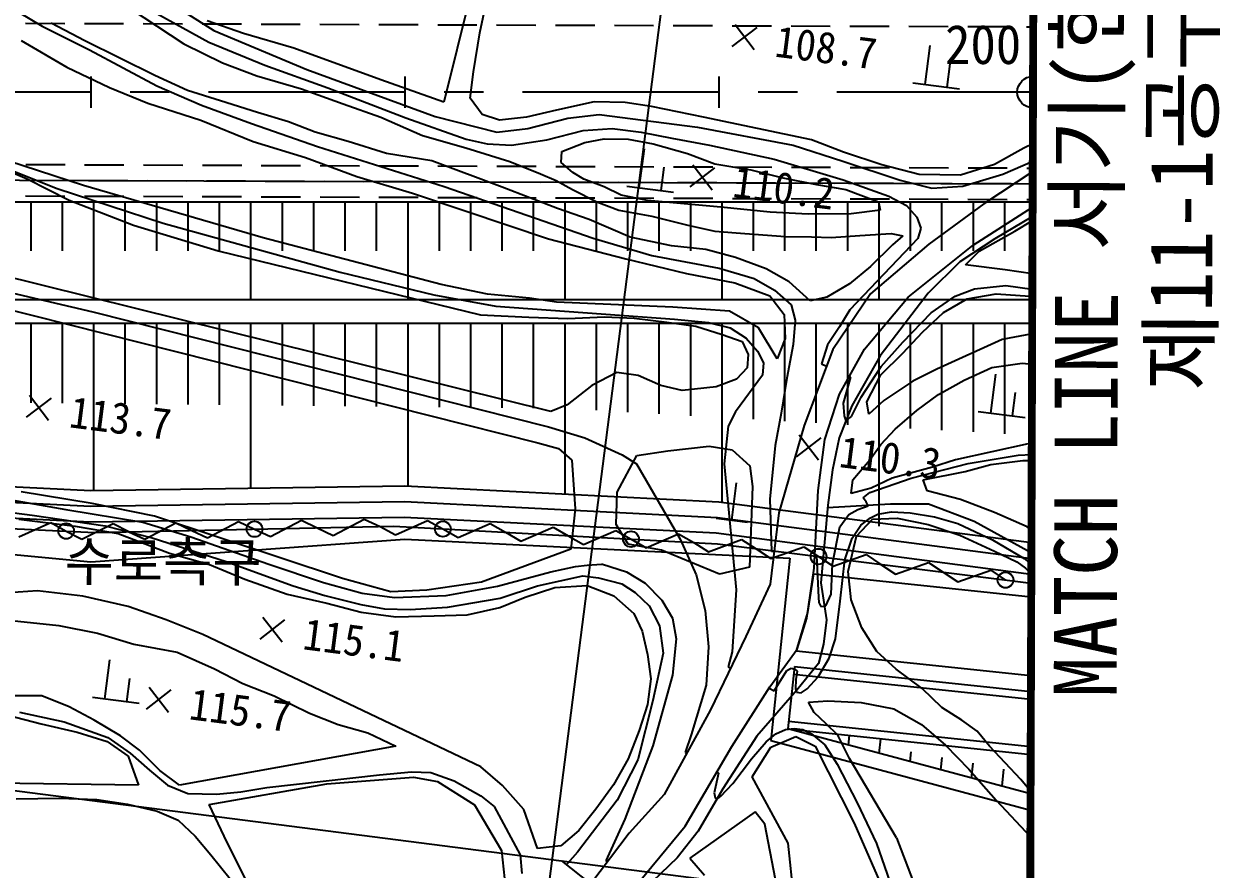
# Model space of a CAD drawing. Header units: millimetres. Extents: x 3302 to 4098, y 1103 to 1809.
# Drawn here: x 3777.4 to 3853.6, y 1426.1 to 1480 of the extents above; entities that cross this region are included whole.
import ezdxf
from ezdxf.enums import TextEntityAlignment as Align
from ezdxf.xclip import XClip

# ---------------------------------------------------------------- set-up
doc = ezdxf.new("R2010")
doc.units = ezdxf.units.MM
doc.header["$LTSCALE"] = 10
doc.header["$MEASUREMENT"] = 0
doc.header["$XCLIPFRAME"] = 2
for name, pattern in [('A-CENTR01', [2, 1.25, -0.25, 0.25, -0.25]), ('CENTER', [2, 1.25, -0.25, 0.25, -0.25]), ('HIDDEN', [0.375, 0.25, -0.125])]:
    doc.linetypes.add(name, pattern=pattern)
for name, color, linetype in [('TN-MACL', 6, 'A-CENTR01'), ('TZ-BASE', 253, 'Continuous'), ('TZ-CABL', 4, 'Continuous')]:
    doc.layers.add(name, color=color, linetype=linetype)
doc.layers.add('TX-PAPR', color=2, linetype='Continuous', plot=False)
doc.styles.add('ENG', font='GulimChe.ttf')
doc.styles.add('HANA', font='GulimChe.ttf')
doc.styles.get("Standard").update_dxf_attribs({"font": 'GulimChe.ttf'})
doc.linetypes.add('ZIGZAG', pattern='A,0.0001,-0.2,[131,ltypeshp.shx,S=0.2,R=0,X=-0.2,Y=0],-0.4,[131,ltypeshp.shx,S=0.2,R=180,X=0.2,Y=0],-0.2', length=0.8001)

# ---------------------------------------------------------------- blocks, each defined once
blk = doc.blocks.new('JD-FGHFFJ4HDG')
at = {"layer": 'TZ-BASE'}
for p, q in [((139.206, -283.721), (200.679, 194.663)), ((164.689, 8.26, 108.977), (162.485, -0.646, 108.977)), ((132.121, 7.059, 111), (136.908, 4.206, 111)), ((144.208, 6.226, 109), (147.83, 3.924, 109)), ((164.779, 3.784, 108.816), (165.241, 5.994, 108.816)), ((142.511, 5.318, 110.468), (145.929, 3.078, 110.468)), ((144.211, 5.016, 110), (147.521, 3.182, 110)), ((136.908, 4.206, 111), (139.913, 2.694, 111)), ((139.617, 3.272, 110.468), (137.484, 4.385, 110.468)), ((149.722, 3.73, 108.977), (147.407, 4.547, 108.977)), ((147.83, 3.924, 109), (153.756, 1.45, 109)), ((180.844, 2.904, 108.682), (182.427, 4.126, 108.682)), ((181.024, 4.307, 108.682), (182.247, 2.724, 108.682)), ((135.577, 3.291, 111.354), (138.475, 1.581, 111.354)), ((144.081, 1.06, 110.468), (139.617, 3.272, 110.468)), ((145.929, 3.078, 110.468), (148.39, 1.866, 110.468)), ((147.521, 3.182, 110), (151.082, 1.72, 110)), ((152.931, 2.808, 108.977), (149.722, 3.73, 108.977)), ((164.377, 1.295, 108.816), (164.779, 3.784, 108.816)), ((139.913, 2.694, 111), (144.205, 0.41, 111)), ((158.474, 0.788, 108.977), (152.931, 2.808, 108.977)), ((193.14, 0.494, 109.098), (193.459, 2.974, 109.098)), ((138.475, 1.581, 111.354), (141.183, 0.305, 111.354)), ((148.39, 1.866, 110.468), (150.584, 1.04, 110.468)), ((151.082, 1.72, 110), (155.096, 0.264, 110)), ((194.528, 0.316, 109.098), (194.72, 1.804, 109.098)), ((140, 1), (140, -1)), ((146.163, 0.106, 110.468), (144.081, 1.06, 110.468)), ((150.584, 1.04, 110.468), (153.424, 0.216, 110.468)), ((153.756, 1.45, 109), (161.94, -1.56, 109)), ((162.485, -0.646, 108.977), (158.474, 0.788, 108.977)), ((160, 1), (160, -1)), ((164.163, -0.376, 108.816), (164.377, 1.295, 108.816)), ((180, 1), (180, -1)), ((200, 1), (200, -1)), ((141.183, 0.305, 111.354), (143.631, -0.706, 111.354)), ((144.205, 0.41, 111), (147.054, -0.834, 111)), ((148.265, -0.565, 110.468), (146.163, 0.106, 110.468)), ((153.424, 0.216, 110.468), (156.07, -0.742, 110.468)), ((155.096, 0.264, 110), (160.057, -1.627, 110)), ((192.346, 0.596, 109.098), (195.322, 0.214, 109.098)), ((143.631, -0.706, 111.354), (147.013, -1.777, 111.354)), ((150.616, -1.3, 110.468), (148.265, -0.565, 110.468)), ((156.07, -0.742, 110.468), (158.468, -1.595, 110.468)), ((164.918, -1.416, 108.816), (164.163, -0.376, 108.816)), ((172.053, -0.627, 108.816), (169.665, -1.147, 108.816)), ((174.034, -0.659, 108.816), (172.053, -0.627, 108.816)), ((175.706, -0.913, 108.816), (174.034, -0.659, 108.816)), ((147.054, -0.834, 111), (150.229, -1.994, 111)), ((152.593, -1.897, 110.468), (150.616, -1.3, 110.468)), ((166.031, -1.787, 108.816), (164.918, -1.416, 108.816)), ((169.665, -1.147, 108.816), (167.755, -1.594, 108.816)), ((170.374, -1.665, 109), (172.363, -1.431, 109)), ((172.363, -1.431, 109), (178.625, -2.236, 109)), ((179.021, -1.585, 108.816), (175.706, -0.913, 108.816)), ((147.013, -1.777, 111.354), (150.332, -3.135, 111.354)), ((150.229, -1.994, 111), (154.428, -3.474, 111)), ((154.291, -2.554, 110.468), (152.593, -1.897, 110.468)), ((158.468, -1.595, 110.468), (161.128, -2.754, 110.468)), ((160.057, -1.627, 110), (163.894, -2.998, 110)), ((161.94, -1.56, 109), (165.852, -2.552, 109)), ((167.755, -1.594, 108.816), (166.031, -1.787, 108.816)), ((167.841, -2.319, 109), (170.374, -1.665, 109)), ((178.625, -2.236, 109), (184.721, -3.386, 109)), ((185.899, -3.035, 108.816), (179.021, -1.585, 108.816)), ((156.389, -3.144, 110.468), (154.291, -2.554, 110.468)), ((161.128, -2.754, 110.468), (163.885, -3.543, 110.468)), ((163.894, -2.998, 110), (165.235, -3.296, 110)), ((165.852, -2.552, 109), (167.841, -2.319, 109)), ((166.793, -3.37, 110), (169.031, -3.031, 110)), ((169.031, -3.031, 110), (171.363, -2.453, 110)), ((171.363, -2.453, 110), (173.199, -2.313, 110)), ((171.454, -3.21, 110.387), (172.69, -2.968, 110.387)), ((172.69, -2.968, 110.387), (174.226, -2.988, 110.387)), ((173.199, -2.313, 110), (175.049, -2.551, 110)), ((174.226, -2.988, 110.387), (175.821, -3.288, 110.387)), ((175.049, -2.551, 110), (177.007, -2.928, 110)), ((177.007, -2.928, 110), (179.395, -3.371, 110)), ((187.93, -3.831, 108.816), (185.899, -3.035, 108.816)), ((150.332, -3.135, 111.354), (153.67, -4.169, 111.354)), ((154.428, -3.474, 111), (162.503, -6.016, 111)), ((158.822, -3.914, 110.468), (156.389, -3.144, 110.468)), ((163.885, -3.543, 110.468), (166.687, -4.41, 110.468)), ((165.235, -3.296, 110), (166.793, -3.37, 110)), ((169.962, -4.478, 110.387), (169.998, -3.79, 110.387)), ((169.998, -3.79, 110.387), (171.454, -3.21, 110.387)), ((174.93, -6.09, 109.602), (175.249, -3.611, 109.602)), ((175.821, -3.288, 110.387), (178.002, -3.913, 110.387)), ((179.395, -3.371, 110), (183.511, -4.265, 110)), ((184.721, -3.386, 109), (187.896, -4.406, 109)), ((199.42, -3.564, 108.816), (197.551, -4.616, 108.816)), ((199.987, -3.296, 108.816), (199.42, -3.564, 108.816)), ((132.012, -3.809, 112), (137.858, -6.132, 112)), ((133.085, -4.303, 112.281), (135.951, -5.528, 112.281)), ((139.531, -5.94, 111.354), (134.786, -4.393, 111.354)), ((153.67, -4.169, 111.354), (156.938, -5.369, 111.354)), ((161.718, -4.37, 110.468), (158.822, -3.914, 110.468)), ((166.189, -6.057, 110.468), (161.718, -4.37, 110.468)), ((166.687, -4.41, 110.468), (168.637, -5.211, 110.468)), ((170.691, -5.117, 110.387), (169.962, -4.478, 110.387)), ((178.002, -3.913, 110.387), (179.74, -4.567, 110.387)), ((179.74, -4.567, 110.387), (182.026, -4.942, 110.387)), ((183.511, -4.265, 110), (187.92, -5.58, 110)), ((187.896, -4.406, 109), (191.537, -5.608, 109)), ((190.365, -4.641, 108.816), (187.93, -3.831, 108.816)), ((198.075, -5.225, 109), (199.983, -4.389, 109)), ((168.637, -5.211, 110.468), (169.634, -5.631, 110.468)), ((171.406, -5.555, 110.387), (170.691, -5.117, 110.387)), ((176.319, -6.269, 109.602), (176.51, -4.781, 109.602)), ((178.157, -6.038, 110.233), (179.74, -4.815, 110.233)), ((178.338, -4.635, 110.233), (179.56, -6.218, 110.233)), ((182.026, -4.942, 110.387), (184.078, -5.454, 110.387)), ((192.747, -5.252, 108.816), (190.365, -4.641, 108.816)), ((195.373, -5.282, 108.816), (192.747, -5.252, 108.816)), ((197.551, -4.616, 108.816), (195.373, -5.282, 108.816)), ((195.527, -5.999, 109), (198.075, -5.225, 109)), ((199.981, -5.064, 114.981), (196.867, -7.124, 114.981)), ((135.951, -5.528, 112.281), (138.624, -6.888, 112.281)), ((150.975, -9.272, 111.354), (139.531, -5.94, 111.354)), ((156.938, -5.369, 111.354), (160.48, -6.431, 111.354)), ((162.503, -6.016, 111), (171.987, -9.303, 111)), ((169.71, -7.403, 110.468), (166.189, -6.057, 110.468)), ((169.634, -5.631, 110.468), (170.682, -6.208, 110.468)), ((172.689, -6.036, 110.387), (171.406, -5.555, 110.387)), ((173.774, -6.572, 110.387), (172.689, -6.036, 110.387)), ((174.137, -5.988, 109.602), (177.112, -6.371, 109.602)), ((184.078, -5.454, 110.387), (186.206, -5.881, 110.387)), ((186.206, -5.881, 110.387), (188.084, -6.203, 110.387)), ((187.92, -5.58, 110), (190.814, -6.618, 110)), ((191.537, -5.608, 109), (193.553, -6.112, 109)), ((193.553, -6.112, 109), (195.527, -5.999, 109)), ((137.858, -6.132, 112), (144.606, -8.354, 112)), ((160.48, -6.431, 111.354), (163.907, -7.58, 111.354)), ((170.682, -6.208, 110.468), (172.227, -6.995, 110.468)), ((175.452, -6.907, 110.387), (173.774, -6.572, 110.387)), ((188.084, -6.203, 110.387), (190.155, -6.996, 110.387)), ((190.814, -6.618, 110), (191.951, -7.213, 110)), ((199.974, -7), (0, -7)), ((169.303, -20.351, 112.281), (117.462, -7.462, 112.281)), ((136.2, -10.103), (136.2, -7)), ((138.2, -10.103), (138.2, -7)), ((138.624, -6.888, 112.281), (142.726, -8.477, 112.281)), ((140.2, -13.21), (140.2, -7)), ((142.2, -10.103), (142.2, -7)), ((144.2, -10.103), (144.2, -7)), ((146.2, -10.103), (146.2, -7)), ((148.2, -10.103), (148.2, -7)), ((150.2, -13.21), (150.2, -7)), ((152.2, -10.104), (152.2, -7)), ((154.2, -10.104), (154.2, -7)), ((156.2, -10.104), (156.2, -7)), ((158.2, -10.104), (158.2, -7)), ((160.2, -13.21), (160.2, -7)), ((162.2, -10.104), (162.2, -7)), ((163.907, -7.58, 111.354), (169.15, -9.337, 111.354)), ((164.2, -10.104), (164.2, -7)), ((166.2, -10.104), (166.2, -7)), ((168.2, -10.104), (168.2, -7)), ((171.735, -8.118, 110.468), (169.71, -7.403, 110.468)), ((170.2, -13.21), (170.2, -7)), ((172.2, -10.104), (172.2, -7)), ((172.227, -6.995, 110.468), (173.633, -7.51, 110.468)), ((173.633, -7.51, 110.468), (175.717, -7.899, 110.468)), ((174.2, -10.104), (174.2, -7)), ((180.122, -7.328, 110.387), (175.452, -6.907, 110.387)), ((176.2, -10.104), (176.2, -7)), ((178.2, -10.104), (178.2, -7)), ((183.253, -7.649, 110.387), (180.122, -7.328, 110.387)), ((180.2, -13.21), (180.2, -7)), ((182.2, -10.104), (182.2, -7)), ((184.2, -10.104), (184.2, -7)), ((186.2, -10.104), (186.2, -7)), ((188.2, -10.104), (188.2, -7)), ((190.27, -7.513, 110.387), (188.428, -7.755, 110.387)), ((190.155, -6.996, 110.387), (190.27, -7.513, 110.387)), ((190.2, -13.21), (190.2, -7)), ((191.951, -7.213, 110), (192.606, -7.959, 110)), ((192.2, -10.104), (192.2, -7)), ((196.867, -7.124, 114.981), (193.36, -9.694, 114.981)), ((194.2, -10.104), (194.2, -7)), ((196.19, -9.752, 108.911), (199.973, -7.331, 108.911)), ((196.2, -10.104), (196.2, -7)), ((198.2, -10.104), (198.2, -7)), ((144.606, -8.354, 112), (155.886, -11.461, 112)), ((174.351, -9.239, 110.468), (171.735, -8.118, 110.468)), ((175.717, -7.899, 110.468), (178.017, -8.475, 110.468)), ((185.684, -7.773, 110.387), (183.253, -7.649, 110.387)), ((188.428, -7.755, 110.387), (185.684, -7.773, 110.387)), ((192.606, -7.959, 110), (192.846, -8.67, 110)), ((199.971, -7.915, 114.114), (197.576, -9.338, 114.114)), ((198.837, -8.852, 109.581), (199.97, -8.179, 109.581)), ((142.726, -8.477, 112.281), (148.121, -10.104, 112.281)), ((178.017, -8.475, 110.468), (179.737, -8.848, 110.468)), ((179.737, -8.848, 110.468), (181.646, -9.005, 110.468)), ((181.646, -9.005, 110.468), (184.242, -9.2, 110.468)), ((187.153, -9.251, 110.468), (188.962, -9.134, 110.468)), ((188.962, -9.134, 110.468), (190.972, -9.002, 110.468)), ((190.972, -9.002, 110.468), (191.71, -9.156, 110.468)), ((192.846, -8.67, 110), (192.663, -9.332, 110)), ((196.578, -10.131, 109.581), (198.837, -8.852, 109.581)), ((162.313, -12.247, 111.354), (150.975, -9.272, 111.354)), ((169.15, -9.337, 111.354), (174.079, -10.63, 111.354)), ((171.987, -9.303, 111), (175.732, -10.411, 111)), ((176.972, -9.795, 110.468), (174.351, -9.239, 110.468)), ((179.167, -10.015, 110.468), (176.972, -9.795, 110.468)), ((184.242, -9.2, 110.468), (185.899, -9.212, 110.468)), ((185.899, -9.212, 110.468), (187.153, -9.251, 110.468)), ((192.663, -9.332, 110), (188.339, -13.874, 110)), ((193.36, -9.694, 114.981), (189.649, -12.843, 114.981)), ((191.06, -9.723, 110.468), (189.656, -11.107, 110.468)), ((191.71, -9.156, 110.468), (191.06, -9.723, 110.468)), ((192.045, -13.051, 108.911), (196.19, -9.752, 108.911)), ((197.576, -9.338, 114.114), (195.331, -10.817, 114.114)), ((148.121, -10.104, 112.281), (164.822, -14.182, 112.281)), ((174.079, -10.63, 111.354), (177.935, -11.549, 111.354)), ((175.732, -10.411, 111), (180.019, -11.212, 111)), ((181.059, -10.538, 110.468), (179.167, -10.015, 110.468)), ((183.004, -11.259, 110.468), (181.059, -10.538, 110.468)), ((195.706, -10.994, 109.581), (196.578, -10.131, 109.581)), ((127.03, -10.93, 113), (140.124, -13.99, 113)), ((180.019, -11.212, 111), (182.253, -11.876, 111)), ((184.471, -12.091, 110.468), (183.004, -11.259, 110.468)), ((189.656, -11.107, 110.468), (188.314, -12.204, 110.468)), ((195.331, -10.817, 114.114), (193.32, -12.806, 114.114)), ((198.231, -11.315, 109.581), (195.706, -10.994, 109.581)), ((199.958, -11.568, 109.581), (198.231, -11.315, 109.581)), ((125.766, -11.564, 114.034), (168.464, -22.343, 114.034)), ((155.886, -11.461, 112), (161.844, -12.916, 112)), ((177.935, -11.549, 111.354), (181.003, -12.157, 111.354)), ((181.003, -12.157, 111.354), (183.237, -12.979, 111.354)), ((182.253, -11.876, 111), (183.539, -12.605, 111)), ((185.802, -13.297, 110.468), (184.471, -12.091, 110.468)), ((161.844, -12.916, 112), (165.797, -13.628, 112)), ((165.261, -12.861, 111.354), (162.313, -12.247, 111.354)), ((167.943, -13.13, 111.354), (165.261, -12.861, 111.354)), ((183.539, -12.605, 111), (184.608, -13.557, 111)), ((188.314, -12.204, 110.468), (186.877, -13.065, 110.468)), ((189.649, -12.843, 114.981), (187.256, -16.392, 114.981)), ((193.32, -12.806, 114.114), (190.27, -16.801, 114.114)), ((195.049, -13.005, 110), (196.281, -12.539, 110)), ((195.808, -13.168, 110.347), (197.644, -12.846, 110.347)), ((196.281, -12.539, 110), (198.263, -12.324, 110)), ((197.644, -12.846, 110.347), (199.793, -12.989, 110.347)), ((198.263, -12.324, 110), (199.955, -12.542, 110)), ((0, -13.21), (199.953, -13.21)), ((165.797, -13.628, 112), (177.18, -14.47, 112)), ((169.656, -13.382, 111.354), (167.943, -13.13, 111.354)), ((177.066, -13.706, 111.354), (169.656, -13.382, 111.354)), ((180.676, -13.955, 111.354), (177.066, -13.706, 111.354)), ((183.237, -12.979, 111.354), (184.163, -14.171, 111.354)), ((184.608, -13.557, 111), (184.859, -14.529, 111)), ((186.877, -13.065, 110.468), (185.802, -13.297, 110.468)), ((189.274, -16.382, 108.911), (192.045, -13.051, 108.911)), ((193.507, -14.057, 110), (195.049, -13.005, 110)), ((194.29, -14.035, 110.347), (195.808, -13.168, 110.347)), ((199.793, -12.989, 110.347), (199.953, -13.034, 110.347)), ((140.124, -13.99, 113), (169.145, -21.323, 113)), ((164.822, -14.182, 112.281), (167.901, -14.345, 112.281)), ((167.901, -14.345, 112.281), (170.37, -14.425, 112.281)), ((170.37, -14.425, 112.281), (172.704, -14.314, 112.281)), ((172.704, -14.314, 112.281), (174.608, -14.391, 112.281)), ((174.608, -14.391, 112.281), (176.685, -14.659, 112.281)), ((177.18, -14.47, 112), (179.332, -14.671, 112)), ((182.521, -15.005, 111.354), (180.676, -13.955, 111.354)), ((184.163, -14.171, 111.354), (184.222, -15.701, 111.354)), ((188.339, -13.874, 110), (187.687, -14.95, 110)), ((191.703, -15.935, 110), (193.507, -14.057, 110)), ((192.959, -15.293, 110.347), (194.29, -14.035, 110.347)), ((0, -14.71), (199.947, -14.71)), ((136.2, -19.789), (136.2, -14.71)), ((138.2, -19.81), (138.2, -14.71)), ((140.2, -25.367), (140.2, -14.71)), ((142.2, -19.853), (142.2, -14.71)), ((144.2, -19.875), (144.2, -14.71)), ((146.2, -19.896), (146.2, -14.71)), ((148.2, -19.917), (148.2, -14.71)), ((150.2, -25.222), (150.2, -14.71)), ((152.2, -19.96), (152.2, -14.71)), ((154.2, -19.982), (154.2, -14.71)), ((156.2, -20.003), (156.2, -14.71)), ((158.2, -20.024), (158.2, -14.71)), ((160.2, -25.09), (160.2, -14.71)), ((162.2, -20.067), (162.2, -14.71)), ((164.2, -20.088), (164.2, -14.71)), ((166.2, -20.11), (166.2, -14.71)), ((168.2, -20.131), (168.2, -14.71)), ((170.2, -25.595), (170.2, -14.71)), ((172.2, -20.268), (172.2, -14.71)), ((174.2, -20.383), (174.2, -14.71)), ((176.2, -20.498), (176.2, -14.71)), ((176.685, -14.659, 112.281), (178.518, -14.904, 112.281)), ((178.2, -20.613), (178.2, -14.71)), ((178.518, -14.904, 112.281), (180.208, -15.438, 112.281)), ((179.332, -14.671, 112), (180.725, -15.024, 112)), ((180.2, -26.12), (180.2, -14.71)), ((180.725, -15.024, 112), (181.737, -15.67, 112)), ((182.2, -20.843), (182.2, -14.71)), ((183.701, -16.987, 111.354), (182.521, -15.005, 111.354)), ((184.2, -20.958), (184.2, -14.71)), ((184.859, -14.529, 111), (184.723, -16.079, 111)), ((186.2, -21.073), (186.2, -14.71)), ((187.687, -14.95, 110), (186.913, -16.101, 110)), ((188.2, -21.188), (188.2, -14.71)), ((190.2, -27.645), (190.2, -14.71)), ((192.2, -21.418), (192.2, -14.71)), ((194.2, -21.533), (194.2, -14.71)), ((196.2, -21.648), (196.2, -14.71)), ((198.2, -21.763), (198.2, -14.71)), ((180.208, -15.438, 112.281), (181.488, -15.88, 112.281)), ((181.488, -15.88, 112.281), (181.865, -16.704, 112.281)), ((181.737, -15.67, 112), (182.458, -16.499, 112)), ((184.222, -15.701, 111.354), (183.701, -16.987, 111.354)), ((190.332, -17.478, 110), (191.703, -15.935, 110)), ((191.713, -16.626, 110.347), (192.959, -15.293, 110.347)), ((198.036, -15.768, 110.347), (193.88, -17.655, 110.347)), ((199.945, -15.39, 110.347), (198.036, -15.768, 110.347)), ((181.865, -16.704, 112.281), (181.8, -17.556, 112.281)), ((182.458, -16.499, 112), (182.843, -17.255, 112)), ((184.723, -16.079, 111), (184.322, -18.221, 111)), ((187.256, -16.392, 114.981), (185.432, -21.235, 114.981)), ((186.913, -16.101, 110), (186.525, -17.301, 110)), ((187.684, -19.231, 108.911), (189.274, -16.382, 108.911)), ((190.309, -18.01, 110.347), (191.713, -16.626, 110.347)), ((182.843, -17.255, 112), (182.782, -18.024, 112)), ((186.525, -17.301, 110), (186.856, -17.456, 110)), ((190.27, -16.801, 114.114), (188.459, -19.987, 114.114)), ((189.066, -19.424, 110), (190.332, -17.478, 110)), ((197.385, -17.548, 110.891), (199.306, -17.261, 110.891)), ((199.306, -17.261, 110.891), (199.938, -17.329, 110.891)), ((173.501, -17.855, 112.281), (171.9, -18.687, 112.281)), ((174.847, -18.05, 112.281), (173.501, -17.855, 112.281)), ((176.301, -18.682, 112.281), (174.847, -18.05, 112.281)), ((182.782, -18.024, 112), (181.051, -20.358, 112)), ((181.8, -17.556, 112.281), (181.121, -18.287, 112.281)), ((184.322, -18.221, 111), (183.968, -20.449, 111)), ((188.368, -18.163, 110), (187.92, -19.824, 110)), ((188.298, -18.13, 110), (188.368, -18.163, 110)), ((189.412, -19.723, 110.347), (190.309, -18.01, 110.347)), ((193.88, -17.655, 110.347), (192.354, -18.402, 110.347)), ((195.621, -18.35, 110.891), (197.385, -17.548, 110.891)), ((197.309, -20.45, 108.413), (197.627, -17.97, 108.413)), ((171.9, -18.687, 112.281), (170.325, -19.92, 112.281)), ((177.654, -18.998, 112.281), (176.301, -18.682, 112.281)), ((179.82, -18.775, 112.281), (177.654, -18.998, 112.281)), ((181.121, -18.287, 112.281), (179.82, -18.775, 112.281)), ((192.354, -18.402, 110.347), (190.497, -19.653, 110.347)), ((193.985, -19.263, 110.891), (195.621, -18.35, 110.891)), ((135.909, -20.708, 113.658), (137.492, -19.485, 113.658)), ((136.089, -19.305, 113.658), (137.312, -20.888, 113.658)), ((186.741, -22.118, 108.911), (187.684, -19.231, 108.911)), ((188.436, -20.672, 110), (189.066, -19.424, 110)), ((189.544, -20.523, 110.347), (189.412, -19.723, 110.347)), ((190.497, -19.653, 110.347), (189.544, -20.523, 110.347)), ((192.598, -20.283, 110.891), (193.985, -19.263, 110.891)), ((198.697, -20.628, 108.413), (198.888, -19.141, 108.413)), ((170.325, -19.92, 112.281), (169.303, -20.351, 112.281)), ((181.051, -20.358, 112), (180.584, -21.277, 112)), ((183.968, -20.449, 111), (183.585, -22.51, 111)), ((188.459, -19.987, 114.114), (187.663, -22.018, 114.114)), ((187.92, -19.824, 110), (187.975, -20.612, 110)), ((191.221, -21.463, 110.891), (192.598, -20.283, 110.891)), ((196.515, -20.348, 108.413), (199.491, -20.73, 108.413)), ((169.145, -21.323, 113), (171.466, -22.02, 113)), ((180.584, -21.277, 112), (180.334, -23.688, 112)), ((185.432, -21.235, 114.981), (183.817, -26.792, 114.981)), ((187.975, -20.612, 110), (188.089, -20.94, 110)), ((188.089, -20.94, 110), (188.436, -20.672, 110)), ((171.466, -22.02, 113), (173.847, -23.095, 113)), ((184.933, -23.241, 110.334), (186.516, -22.018, 110.334)), ((185.113, -21.838, 110.334), (186.336, -23.421, 110.334)), ((187.663, -22.018, 114.114), (187.232, -24.065, 114.114)), ((190.317, -22.451, 110.891), (191.221, -21.463, 110.891)), ((168.464, -22.343, 114.034), (169.779, -22.701, 114.034)), ((169.779, -22.701, 114.034), (170.637, -23.453, 114.034)), ((176.735, -22.853, 112.583), (179.381, -22.559, 112.583)), ((179.381, -22.559, 112.583), (180.85, -22.786, 112.583)), ((180.85, -22.786, 112.583), (181.965, -23.804, 112.583)), ((183.585, -22.51, 111), (183.236, -25.94, 111)), ((186.308, -25.378, 108.911), (186.741, -22.118, 108.911)), ((189.613, -23.425, 110.891), (190.317, -22.451, 110.891)), ((199.681, -22.405, 110.891), (195.064, -23.433, 110.891)), ((199.92, -22.382, 110.891), (199.681, -22.405, 110.891)), ((170.637, -23.453, 114.034), (170.717, -24.699, 114.034)), ((173.515, -25.486, 112.583), (174.775, -23.143, 112.583)), ((173.847, -23.095, 113), (174.747, -23.672, 113)), ((174.775, -23.143, 112.583), (176.735, -22.853, 112.583)), ((188.526, -24.708, 110.891), (189.613, -23.425, 110.891)), ((195.064, -23.433, 110.891), (193.601, -23.892, 110.891)), ((195.869, -23.658, 111), (199.063, -23.131, 111)), ((197.305, -23.731, 110.893), (199.348, -23.476, 110.893)), ((199.063, -23.131, 111), (199.918, -23.077, 111)), ((199.348, -23.476, 110.893), (199.917, -23.475, 110.893)), ((174.747, -23.672, 113), (177.532, -28.473, 113)), ((180.334, -23.688, 112), (181.09, -31.715, 112)), ((181.965, -23.804, 112.583), (182.132, -25.125, 112.583)), ((187.232, -24.065, 114.114), (186.934, -26.305, 114.114)), ((193.601, -23.892, 110.891), (191.022, -24.585, 110.891)), ((192.231, -24.597, 111), (195.869, -23.658, 111)), ((193.007, -24.698, 110.893), (195.678, -24.16, 110.893)), ((195.678, -24.16, 110.893), (197.305, -23.731, 110.893)), ((120, -24.41), (140, -25.37)), ((129.162, -24.943, 114), (138.411, -26.586, 114)), ((140, -25.37), (160, -25.08)), ((160, -25.08), (180, -26.09)), ((170.717, -24.699, 114.034), (170.839, -26.549, 114.034)), ((180.819, -27.271, 112.543), (181.125, -24.891, 112.543)), ((182.132, -25.125, 112.583), (181.943, -30.266, 112.583)), ((188.42, -25.563, 110.891), (188.526, -24.708, 110.891)), ((189.612, -25.511, 111), (192.231, -24.597, 111)), ((191.022, -24.585, 110.891), (189.69, -25.238, 110.891)), ((193.256, -25.409, 110.893), (193.007, -24.698, 110.893)), ((120.014, -25.412), (139.983, -26.37)), ((140.088, -26.215, 114.034), (135.557, -25.461, 114.034)), ((173.448, -27.55, 112.583), (173.515, -25.486, 112.583)), ((186.065, -30.32, 108.911), (186.308, -25.378, 108.911)), ((189.69, -25.238, 110.891), (188.42, -25.563, 110.891)), ((189.178, -25.846, 111), (189.612, -25.511, 111)), ((189.379, -26.106, 111), (189.178, -25.846, 111)), ((195.391, -25.955, 110.893), (193.256, -25.409, 110.893)), ((120.029, -26.414), (139.967, -27.371)), ((128.487, -25.947, 115), (136.273, -26.947, 115)), ((138.411, -26.586, 114), (143.31, -27.397, 114)), ((139.983, -26.37), (159.982, -26.08)), ((144.056, -27.006, 114.034), (140.088, -26.215, 114.034)), ((159.982, -26.08), (179.91, -27.087)), ((170.839, -26.549, 114.034), (170.562, -29.111, 114.034)), ((180, -26.09), (199.898, -28.7)), ((183.236, -25.94, 111), (183.293, -27.276, 111)), ((186.934, -26.305, 114.114), (186.49, -31.261, 114.114)), ((190.928, -26.247, 110.538), (186.917, -26.492, 110.538)), ((188.261, -26.9, 111), (188.849, -26.585, 111)), ((188.849, -26.585, 111), (189.504, -26.356, 111)), ((189.504, -26.356, 111), (189.379, -26.106, 111)), ((193.351, -26.25, 110.538), (190.928, -26.247, 110.538)), ((196.249, -27.353, 110.538), (193.351, -26.25, 110.538)), ((197.544, -26.784, 110.893), (195.391, -25.955, 110.893)), ((0, -27.117), (199.814, -52.793)), ((135.409, -28.319), (137.453, -27.414)), ((135.428, -27.206, 115.102), (139.011, -27.658, 115.102)), ((136.273, -26.947, 115), (140.914, -27.635, 115)), ((137.453, -27.414), (138.429, -27.96)), ((139.967, -27.371), (159.964, -27.081)), ((143.31, -27.397, 114), (146.373, -28.336, 114)), ((156.027, -30.989, 114.034), (144.056, -27.006, 114.034)), ((147.436, -28.399), (149.415, -27.358)), ((149.415, -27.358), (150.425, -27.837)), ((151.435, -28.317), (153.414, -27.276)), ((153.414, -27.276), (154.424, -27.756)), ((155.434, -28.235), (157.413, -27.194)), ((157.413, -27.194), (158.423, -27.674)), ((159.403, -28.212), (161.44, -27.29)), ((159.964, -27.081), (179.819, -28.083)), ((161.44, -27.29), (162.42, -27.828)), ((179.827, -27.144, 112.543), (181.811, -27.398, 112.543)), ((179.91, -27.087), (199.895, -29.709)), ((183.817, -26.792, 114.981), (183.266, -31.351, 114.981)), ((183.293, -27.276, 111), (183.35, -29.237, 111)), ((187.691, -27.686, 111), (188.261, -26.9, 111)), ((188.759, -28.286, 111.816), (189.779, -27.21, 111.816)), ((189.045, -27.586, 112), (189.651, -27.119, 112)), ((189.651, -27.119, 112), (190.128, -26.882, 112)), ((189.779, -27.21, 111.816), (191.35, -27.148, 111.816)), ((190.128, -26.882, 112), (190.989, -26.745, 112)), ((190.989, -26.745, 112), (192.173, -26.798, 112)), ((191.35, -27.148, 111.816), (193.314, -27.545, 111.816)), ((192.173, -26.798, 112), (193.729, -27.047, 112)), ((193.729, -27.047, 112), (195.212, -27.486, 112)), ((199.643, -29.231, 110.538), (196.249, -27.353, 110.538)), ((199.623, -27.698, 110.893), (197.544, -26.784, 110.893)), ((120, -27.99), (140, -29.93)), ((120, -27.99), (140, -29.93)), ((138.429, -27.96), (139.426, -28.467)), ((139.011, -27.658, 115.102), (141.747, -28.126, 115.102)), ((139.426, -28.467), (141.432, -27.48)), ((140.914, -27.635, 115), (143.911, -28.384, 115)), ((141.432, -27.48), (142.429, -27.987)), ((141.747, -28.126, 115.102), (145.018, -29.366, 115.102)), ((142.426, -28.001), (143.436, -28.48)), ((143.436, -28.48), (145.416, -27.44)), ((145.416, -27.44), (146.426, -27.919)), ((146.426, -27.919), (147.436, -28.399)), ((150.425, -27.837), (151.435, -28.317)), ((154.424, -27.756), (155.434, -28.235)), ((158.423, -27.674), (159.403, -28.212)), ((162.418, -27.825), (163.39, -28.379)), ((163.39, -28.379), (165.441, -27.489)), ((165.441, -27.489), (166.412, -28.042)), ((166.412, -28.042), (167.384, -28.596)), ((167.384, -28.596), (169.435, -27.706)), ((169.435, -27.706), (170.407, -28.259)), ((171.378, -28.813), (173.429, -27.923)), ((173.429, -27.923), (174.401, -28.477)), ((174.215, -28.792, 112.583), (173.448, -27.55, 112.583)), ((175.372, -29.03), (177.423, -28.14)), ((177.423, -28.14), (178.395, -28.694)), ((179.819, -28.083), (199.891, -30.717)), ((187.231, -30.049, 111), (187.691, -27.686, 111)), ((188.492, -28.408, 112), (189.045, -27.586, 112)), ((193.314, -27.545, 111.816), (195.336, -28.221, 111.816)), ((195.212, -27.486, 112), (197.412, -28.513, 112)), ((199.901, -27.923, 110.893), (199.623, -27.698, 110.893)), ((140, -29.93), (160, -28.48)), ((140, -29.93), (160, -28.48)), ((143.911, -28.384, 115), (148.629, -29.899, 115)), ((146.373, -28.336, 114), (151.336, -30.065, 114)), ((160, -28.48), (184.524, -29.694)), ((160, -28.48), (184.524, -29.694)), ((170.407, -28.259), (171.378, -28.813)), ((176.34, -29.178, 112.583), (174.215, -28.792, 112.583)), ((174.401, -28.477), (175.372, -29.03)), ((177.532, -28.473, 113), (178.556, -30.753, 113)), ((178.395, -28.694), (179.34, -29.291)), ((179.34, -29.291), (181.43, -28.496)), ((181.43, -28.496), (182.375, -29.093)), ((188.018, -29.786, 112), (188.492, -28.408, 112)), ((188.22, -30.543, 111.816), (188.759, -28.286, 111.816)), ((195.336, -28.221, 111.816), (197.544, -29.247, 111.816)), ((197.412, -28.513, 112), (199.441, -29.716, 112)), ((145.018, -29.366, 115.102), (147.569, -30.088, 115.102)), ((170.562, -29.111, 114.034), (164.885, -31.218, 114.034)), ((180.035, -30.714, 112.583), (176.34, -29.178, 112.583)), ((182.373, -29.085), (183.303, -29.706)), ((184.524, -29.694), (183.298, -41.31)), ((184.524, -29.694), (183.298, -41.31)), ((183.303, -29.706), (185.412, -28.963)), ((183.35, -29.237, 111), (183.519, -29.255, 111)), ((185.412, -28.963), (186.342, -29.584)), ((186.105, -29.516, 111), (186.204, -29.526, 111)), ((186.204, -29.526, 111), (186.33, -32.199, 111)), ((186.342, -29.584), (187.272, -30.205)), ((187.272, -30.205), (189.381, -29.462)), ((189.381, -29.462), (190.311, -30.082)), ((197.544, -29.247, 111.816), (198.961, -29.922, 111.816)), ((199.896, -29.453, 110.538), (199.643, -29.231, 110.538)), ((147.569, -30.088, 115.102), (149.811, -31.031, 115.102)), ((148.629, -29.899, 115), (152.887, -31.447, 115)), ((151.336, -30.065, 114), (154.824, -31.241, 114)), ((169.285, -30.553, 114), (170.875, -30.212, 114)), ((170.875, -30.212, 114), (171.614, -30.125, 114)), ((171.614, -30.125, 114), (172.526, -30.071, 114)), ((172.526, -30.071, 114), (172.582, -30.075, 114)), ((172.582, -30.075, 114), (174.105, -30.566, 114)), ((181.943, -30.266, 112.583), (180.035, -30.714, 112.583)), ((185.587, -33.5, 108.911), (186.065, -30.32, 108.911)), ((187.138, -31.99, 111), (187.231, -30.049, 111)), ((187.728, -32.428, 112), (188.018, -29.786, 112)), ((190.311, -30.082), (191.241, -30.703)), ((191.241, -30.703), (193.35, -29.96)), ((193.35, -29.96), (194.28, -30.581)), ((195.209, -31.202), (197.318, -30.459)), ((197.318, -30.459), (198.248, -31.08)), ((198.961, -29.922, 111.816), (199.513, -30.33, 111.816)), ((199.441, -29.716, 112), (199.894, -30.066, 112)), ((199.513, -30.33, 111.816), (199.892, -30.663, 111.816)), ((149.811, -31.031, 115.102), (152.498, -31.987, 115.102)), ((159.11, -31.837, 114.034), (156.027, -30.989, 114.034)), ((164.885, -31.218, 114.034), (161.405, -31.728, 114.034)), ((165.891, -31.481, 114), (169.285, -30.553, 114)), ((168.443, -31.445, 115), (171.343, -30.818, 115)), ((171.343, -30.818, 115), (172.328, -30.944, 115)), ((172.328, -30.944, 115), (173.826, -31.318, 115)), ((174.105, -30.566, 114), (175.31, -31.276, 114)), ((178.556, -30.753, 113), (179.132, -33.021, 113)), ((186.011, -30.681), (185.639, -33.155)), ((186.011, -30.681), (199.886, -32.145)), ((188.419, -32.347, 111.816), (188.22, -30.543, 111.816)), ((194.28, -30.581), (195.209, -31.202)), ((136.615, -31.771, 115.102), (134.122, -31.935, 115.102)), ((139.504, -32.108, 115.102), (136.615, -31.771, 115.102)), ((152.498, -31.987, 115.102), (155.038, -32.548, 115.102)), ((152.887, -31.447, 115), (154.899, -32.069, 115)), ((154.824, -31.241, 114), (157.284, -31.921, 114)), ((157.284, -31.921, 114), (159.342, -32.185, 114)), ((161.405, -31.728, 114.034), (159.11, -31.837, 114.034)), ((162.632, -32.062, 114), (165.891, -31.481, 114)), ((166.067, -32.231, 115), (168.443, -31.445, 115)), ((167.651, -32.168, 115.102), (169.551, -31.56, 115.102)), ((169.551, -31.56, 115.102), (171.601, -31.426, 115.102)), ((171.601, -31.426, 115.102), (173.3, -32.082, 115.102)), ((173.826, -31.318, 115), (174.663, -31.881, 115)), ((174.663, -31.881, 115), (175.556, -32.723, 115)), ((175.31, -31.276, 114), (176.36, -32.373, 114)), ((181.09, -31.715, 112), (180.851, -35.652, 112)), ((183.266, -31.351, 114.981), (181.707, -34.682, 114.981)), ((186.49, -31.261, 114.114), (186.846, -33.62, 114.114)), ((186.809, -32.729, 111), (187.138, -31.99, 111)), ((142.374, -32.769, 115.102), (139.504, -32.108, 115.102)), ((154.899, -32.069, 115), (157.192, -32.636, 115)), ((155.038, -32.548, 115.102), (157.216, -33.132, 115.102)), ((157.192, -32.636, 115), (158.701, -32.921, 115)), ((159.342, -32.185, 114), (162.632, -32.062, 114)), ((162.719, -32.801, 115), (166.067, -32.231, 115)), ((166.04, -32.839, 115.102), (167.651, -32.168, 115.102)), ((173.3, -32.082, 115.102), (174.584, -33.21, 115.102)), ((175.556, -32.723, 115), (176.212, -33.989, 115)), ((176.36, -32.373, 114), (177.033, -33.503, 114)), ((186.33, -32.199, 111), (186.367, -32.516, 111)), ((186.367, -32.516, 111), (186.491, -32.766, 111)), ((186.491, -32.766, 111), (186.809, -32.729, 111)), ((187.42, -34.819, 112), (187.728, -32.428, 112)), ((189.1, -34.119, 111.816), (188.419, -32.347, 111.816)), ((144.811, -33.619, 115.102), (142.374, -32.769, 115.102)), ((150.962, -33.445, 115.109), (152.185, -35.028, 115.109)), ((157.216, -33.132, 115.102), (159.416, -33.433, 115.102)), ((158.701, -32.921, 115), (160.335, -32.949, 115)), ((159.416, -33.433, 115.102), (161.874, -33.353, 115.102)), ((160.335, -32.949, 115), (162.719, -32.801, 115)), ((161.874, -33.353, 115.102), (163.971, -33.297, 115.102)), ((163.971, -33.297, 115.102), (166.04, -32.839, 115.102)), ((174.584, -33.21, 115.102), (175.103, -34.347, 115.102)), ((177.033, -33.503, 114), (177.286, -34.82, 114)), ((179.132, -33.021, 113), (179.332, -35.335, 113)), ((185.639, -33.155), (184.907, -35.592)), ((184.989, -35.478, 108.911), (185.587, -33.5, 108.911)), ((134.961, -33.656, 115.847), (137.971, -33.985, 115.847)), ((137.971, -33.985, 115.847), (140.425, -34.471, 115.847)), ((147.134, -34.558, 115.102), (144.811, -33.619, 115.102)), ((150.782, -34.848, 115.109), (152.365, -33.625, 115.109)), ((176.212, -33.989, 115), (176.441, -35.746, 115)), ((186.846, -33.62, 114.114), (186.664, -35.166, 114.114)), ((190.047, -35.632, 111.816), (189.1, -34.119, 111.816)), ((140.425, -34.471, 115.847), (142.732, -35.168, 115.847)), ((164.845, -42.971, 115.102), (147.134, -34.558, 115.102)), ((175.103, -34.347, 115.102), (175.442, -35.819, 115.102)), ((177.286, -34.82, 114), (177.039, -37.15, 114)), ((181.707, -34.682, 114.981), (179.467, -39.351, 114.981)), ((187.013, -36.057, 112), (187.42, -34.819, 112)), ((142.732, -35.168, 115.847), (145.51, -35.673, 115.847)), ((145.51, -35.673, 115.847), (147.881, -36.73, 115.847)), ((176.441, -35.746, 115), (175.781, -38.753, 115)), ((179.332, -35.335, 113), (179.19, -37.783, 113)), ((180.851, -35.652, 112), (180.588, -36.62, 112)), ((183.249, -37.893, 108.911), (184.989, -35.478, 108.911)), ((184.907, -35.592), (199.869, -37.171)), ((186.664, -35.166, 114.114), (186.341, -36.399, 114.114)), ((191.291, -36.762, 111.816), (190.047, -35.632, 111.816)), ((140.902, -38.652, 116.049), (141.22, -36.172, 116.049)), ((175.442, -35.819, 115.102), (175.665, -37.379, 115.102)), ((186.341, -36.399, 114.114), (184.959, -38.105, 114.114)), ((186.313, -37.257, 112), (187.013, -36.057, 112)), ((147.881, -36.73, 115.847), (149.679, -37.663, 115.847)), ((177.039, -37.15, 114), (175.787, -41.648, 114)), ((180.588, -36.62, 112), (180.74, -36.698, 112)), ((183.52, -38.138, 112), (184.33, -36.853, 112)), ((184.33, -36.853, 112), (184.6, -36.689, 112)), ((184.802, -36.587), (184.382, -40.564)), ((184.6, -36.689, 112), (184.837, -36.769, 112)), ((184.75, -37.084), (199.863, -38.678)), ((184.802, -36.587), (199.865, -38.176)), ((184.837, -36.769, 112), (184.971, -36.886, 112)), ((184.971, -36.886, 112), (184.902, -37.423, 112)), ((185.621, -38.011, 112), (186.313, -37.257, 112)), ((192.946, -37.987, 111.816), (191.291, -36.762, 111.816)), ((142.29, -38.83, 116.049), (142.481, -37.343, 116.049)), ((143.724, -37.906, 115.693), (144.946, -39.489, 115.693)), ((149.679, -37.663, 115.847), (151.669, -38.461, 115.847)), ((175.665, -37.379, 115.102), (175.447, -39.008, 115.102)), ((179.19, -37.783, 113), (178.221, -40.951, 113)), ((180.831, -41.685, 108.911), (183.249, -37.893, 108.911)), ((183.199, -37.972, 112), (183.52, -38.138, 112)), ((184.902, -37.423, 112), (184.876, -38.014, 112)), ((184.876, -38.014, 112), (184.948, -38.222, 112)), ((185.241, -38.26, 112), (185.621, -38.011, 112)), ((194.196, -39.197, 111.816), (192.946, -37.987, 111.816)), ((136.89, -38.457, 115.847), (134.912, -38.465, 115.847)), ((138.631, -39.151, 115.847), (136.89, -38.457, 115.847)), ((140.108, -38.55, 116.049), (143.084, -38.932, 116.049)), ((143.544, -39.308, 115.693), (145.126, -38.086, 115.693)), ((151.669, -38.461, 115.847), (153.922, -39.566, 115.847)), ((175.781, -38.753, 115), (174.84, -42.542, 115)), ((184.959, -38.105, 114.114), (182.403, -41.017, 114.114)), ((184.948, -38.222, 112), (185.241, -38.26, 112)), ((185.694, -38.864, 113.043), (186.941, -38.783, 113.043)), ((186.941, -38.783, 113.043), (189.048, -38.887, 113.043)), ((135.468, -39.489, 116), (138.309, -40.122, 116)), ((140.221, -40.016, 115.847), (138.631, -39.151, 115.847)), ((153.922, -39.566, 115.847), (155.746, -40.294, 115.847)), ((175.447, -39.008, 115.102), (174.91, -40.659, 115.102)), ((179.467, -39.351, 114.981), (176.51, -44.753, 114.981)), ((186.061, -39.527, 113.043), (185.694, -38.864, 113.043)), ((186.835, -40.243, 113.043), (186.061, -39.527, 113.043)), ((189.048, -38.887, 113.043), (191.132, -39.276, 113.043)), ((191.132, -39.276, 113.043), (192.895, -40.292, 113.043)), ((195.46, -40.004, 111.816), (194.196, -39.197, 111.816)), ((134.709, -39.689, 116.492), (136.844, -40.237, 116.492)), ((136.844, -40.237, 116.492), (139.14, -40.773, 116.492)), ((138.309, -40.122, 116), (141.092, -41.116, 116)), ((141.901, -40.996, 115.847), (140.221, -40.016, 115.847)), ((155.746, -40.294, 115.847), (157.638, -40.817, 115.847)), ((184.435, -40.067), (199.853, -41.694)), ((187.568, -40.963, 113.043), (186.835, -40.243, 113.043)), ((192.895, -40.292, 113.043), (194.434, -41.605, 113.043)), ((196.435, -40.707, 111.816), (195.46, -40.004, 111.816)), ((139.14, -40.773, 116.492), (141.038, -41.377, 116.492)), ((141.092, -41.116, 116), (142.51, -42.116, 116)), ((143.092, -41.928, 115.847), (141.901, -40.996, 115.847)), ((157.638, -40.817, 115.847), (159.43, -41.669, 115.847)), ((174.91, -40.659, 115.102), (174.221, -42.48, 115.102)), ((178.221, -40.951, 113), (177.853, -42.073, 113)), ((182.403, -41.017, 114.114), (180.24, -44.389, 114.114)), ((183.002, -41.395, 113), (183.615, -40.879, 113)), ((183.295, -41.725, 113.534), (184.889, -41.045, 113.534)), ((183.615, -40.879, 113), (184.244, -40.612, 113)), ((184.244, -40.612, 113), (184.8, -40.535, 113)), ((184.382, -40.564), (199.851, -42.196)), ((199.842, -44.702), (184.382, -40.564)), ((184.8, -40.535, 113), (185.337, -40.604, 113)), ((184.889, -41.045, 113.534), (186.119, -41.66, 113.534)), ((185.337, -40.604, 113), (185.898, -40.874, 113)), ((185.898, -40.874, 113), (186.75, -41.579, 113)), ((188.311, -42.448, 113.043), (187.568, -40.963, 113.043)), ((188.256, -41.601), (188.321, -40.98)), ((197.224, -41.665, 111.816), (196.435, -40.707, 111.816)), ((141.038, -41.377, 116.492), (142.389, -42.297, 116.492)), ((159.43, -41.669, 115.847), (145.66, -44.143, 115.847)), ((175.787, -41.648, 114), (173.997, -46.306, 114)), ((177.852, -46.766, 108.911), (180.831, -41.685, 108.911)), ((182.071, -42.466, 113), (183.002, -41.395, 113)), ((182.108, -43.608, 113.534), (183.295, -41.725, 113.534)), ((183.298, -41.31), (199.839, -45.737)), ((183.298, -41.31), (199.839, -45.737)), ((186.119, -41.66, 113.534), (188.619, -46.577, 113.534)), ((186.75, -41.579, 113), (187.534, -42.821, 113)), ((190.212, -42.125), (190.31, -41.19)), ((194.434, -41.605, 113.043), (195.906, -43.124, 113.043)), ((199.221, -43.796, 111.816), (197.224, -41.665, 111.816)), ((142.389, -42.297, 116.492), (143.036, -44.153, 116.492)), ((142.51, -42.116, 116), (143.738, -43.183, 116)), ((144.388, -43.216, 115.847), (143.092, -41.928, 115.847)), ((174.221, -42.48, 115.102), (173.277, -44.117, 115.102)), ((174.84, -42.542, 115), (173.51, -45.1, 115)), ((177.853, -42.073, 113), (177.946, -42.13, 113)), ((180.875, -44.049, 113), (182.071, -42.466, 113)), ((191.305, -47.506, 113.043), (188.311, -42.448, 113.043)), ((192.168, -42.648), (192.234, -42.024)), ((194.124, -43.172), (194.206, -42.391)), ((143.738, -43.183, 116), (144.887, -44.149, 116)), ((145.66, -44.143, 115.847), (144.388, -43.216, 115.847)), ((158.379, -43.494, 116), (160.421, -43.304, 116)), ((160.421, -43.304, 116), (161.659, -43.35, 116)), ((161.659, -43.35, 116), (163.134, -43.869, 116)), ((166.215, -44.174, 115.102), (164.845, -42.971, 115.102)), ((179.967, -43.386, 113), (179.706, -44.643, 113)), ((179.869, -43.326, 113), (179.967, -43.386, 113)), ((187.534, -42.821, 113), (188.808, -45.267, 113)), ((195.906, -43.124, 113.043), (197.651, -45.109, 113.043)), ((196.079, -43.695), (196.178, -42.757)), ((198.035, -44.219), (198.151, -43.124)), ((143.036, -44.153, 116.492), (131.072, -43.965, 116.492)), ((144.887, -44.149, 116), (146.183, -44.68, 116)), ((147.539, -45.374, 115.968), (155.036, -44.055, 115.968)), ((151.204, -44.294, 116), (158.379, -43.494, 116)), ((155.036, -44.055, 115.968), (160.544, -43.648, 115.968)), ((160.544, -43.648, 115.968), (162.078, -43.915, 115.968)), ((162.078, -43.915, 115.968), (164.433, -45.398, 115.968)), ((163.134, -43.869, 116), (164.833, -44.828, 116)), ((167.566, -45.701, 115.102), (166.215, -44.174, 115.102)), ((173.277, -44.117, 115.102), (172.169, -45.683, 115.102)), ((180.127, -44.846, 113), (180.875, -44.049, 113)), ((184.398, -47.843, 113.534), (182.108, -43.608, 113.534)), ((199.843, -44.541, 111.816), (199.221, -43.796, 111.816)), ((146.183, -44.68, 116), (147.996, -44.731, 116)), ((147.996, -44.731, 116), (149.564, -44.568, 116)), ((149.564, -44.568, 116), (151.204, -44.294, 116)), ((164.833, -44.828, 116), (165.694, -45.508, 116)), ((176.51, -44.753, 114.981), (174.287, -47.201, 114.981)), ((180.24, -44.389, 114.114), (178.679, -47.075, 114.114)), ((179.706, -44.643, 113), (179.766, -44.948, 113)), ((179.907, -45.016, 113), (180.127, -44.846, 113)), ((135.259, -45.024, 116.725), (138.002, -44.966, 116.725)), ((138.002, -44.966, 116.725), (140.389, -45.053, 116.725)), ((140.389, -45.053, 116.725), (142.348, -45.369, 116.725)), ((142.348, -45.369, 116.725), (144.235, -45.811, 116.725)), ((148.684, -47.798, 115.968), (147.539, -45.374, 115.968)), ((164.433, -45.398, 115.968), (166.143, -48.318, 115.968)), ((165.694, -45.508, 116), (167.351, -48.582, 116)), ((173.51, -45.1, 115), (170.992, -48.413, 115)), ((172.169, -45.683, 115.102), (171.086, -47.046, 115.102)), ((179.766, -44.948, 113), (179.907, -45.016, 113)), ((188.808, -45.267, 113), (190.038, -47.867, 113)), ((197.651, -45.109, 113.043), (199.833, -47.441, 113.043)), ((144.235, -45.811, 116.725), (145.563, -46.37, 116.725)), ((145.563, -46.37, 116.725), (146.639, -47.39, 116.725)), ((168.455, -48.187, 115.102), (167.566, -45.701, 115.102)), ((173.997, -46.306, 114), (172.799, -48.964, 114)), ((182.298, -45.85, 114.046), (178.147, -48.791, 114.046)), ((182.923, -46.629, 114.046), (182.298, -45.85, 114.046)), ((171.086, -47.046, 115.102), (169.938, -48.009, 115.102)), ((174.287, -47.201, 114.981), (171.832, -50.429, 114.981)), ((173.787, -51.664, 108.911), (177.852, -46.766, 108.911)), ((178.679, -47.075, 114.114), (177.337, -48.778, 114.114)), ((183.608, -50.15, 114.046), (182.923, -46.629, 114.046)), ((188.619, -46.577, 113.534), (191.427, -53.033, 113.534)), ((146.639, -47.39, 116.725), (147.645, -48.576, 116.725)), ((150.006, -50.416, 115.968), (148.684, -47.798, 115.968)), ((185.045, -53.867, 113.534), (184.398, -47.843, 113.534)), ((190.038, -47.867, 113), (193.656, -58.229, 113)), ((191.305, -47.506, 113.043), (193.44, -53.104, 113.043)), ((147.645, -48.576, 116.725), (148.877, -50.111, 116.725)), ((166.143, -48.318, 115.968), (166.549, -51.94, 115.968)), ((167.351, -48.582, 116), (167.451, -49.777, 116)), ((169.938, -48.009, 115.102), (168.455, -48.187, 115.102)), ((170.992, -48.413, 115), (170.352, -49.149, 115)), ((171.832, -50.429, 114.981), (170.001, -48.974, 114.981)), ((170.352, -49.149, 115), (170.3, -49.212, 115)), ((172.799, -48.964, 114), (172.883, -49.047, 114)), ((177.337, -48.778, 114.114), (174.716, -51.291, 114.114)), ((178.147, -48.791, 114.046), (179.08, -49.877, 114.046))]:
    blk.add_line(p, q, dxfattribs=at)
at = {"layer": 'TZ-BASE', "linetype": 'CENTER'}
blk.add_line((199.999, 0), (0, 0), dxfattribs=at)
at = {"layer": 'TZ-BASE', "ltscale": 0.2}
for p, q in [((120.123, -27.104), (140.25, -28.045)), ((140.25, -28.045), (159.303, -27.656)), ((159.303, -27.656), (179.911, -28.776)), ((179.911, -28.776), (199.889, -31.286))]:
    blk.add_line(p, q, dxfattribs=at)
at = {"layer": 'TZ-BASE'}
for centre, radius in [((200, 0), 1), ((150.425, -27.837), 0.5), ((162.418, -27.825), 0.5), ((138.429, -27.96), 0.5), ((174.401, -28.477), 0.5), ((186.342, -29.584), 0.5), ((198.248, -31.08), 0.5)]:
    blk.add_circle(centre, radius, dxfattribs=at)
for s, height, rotation, style, p in [('108.7', 2, 352.67756, 'ENG', (183.492, 2.268, 108.682)), ('200', 2.5, 0, 'HANA', (194.399, 1.79)), ('110.2', 2, 352.67756, 'ENG', (180.805, -6.673, 110.233)), ('113.7', 2, 352.67756, 'ENG', (138.557, -21.343, 113.658)), ('110.3', 2, 352.67756, 'ENG', (187.581, -23.876, 110.334)), ('수로측구', 2.5, 359.7997, 'HANA', (138.329, -31.131)), ('115.1', 2, 352.67756, 'ENG', (153.43, -35.483, 115.109)), ('115.7', 2, 352.67756, 'ENG', (146.191, -39.944, 115.693))]:
    blk.add_text(s, height=height, rotation=rotation, dxfattribs=dict(at, style=style)).set_placement(p)

msp = doc.modelspace()

# ---------------------------------------------------------------- linework, layer by layer
at = {"layer": 'TN-MACL', "const_width": 0.5}
msp.add_lwpolyline([(3841.945, 1550.634), (3841.421, 1400.635)], dxfattribs=at)
at = {"layer": 'TX-PAPR', "flags": 128}
msp.add_lwpolyline([(3641.685, 1400.634), (3841.421, 1400.634), (3841.945, 1550.634), (3641.685, 1550.634), (3641.685, 1400.634)], dxfattribs=at)
at = {"layer": 'TZ-CABL', "linetype": 'HIDDEN'}
for points in [[(3747.528, 1480.128), (3841.649, 1479.799)], [(3747.545, 1471.128), (3841.666, 1470.799)], [(3747.795, 1470.127), (3841.663, 1469.799)], [(3747.538, 1469.128), (3841.659, 1468.799)]]:
    msp.add_lwpolyline(points, dxfattribs=at)
at = {"layer": 'TZ-CABL', "linetype": 'ZIGZAG', "ltscale": 0.5}
msp.add_lwpolyline([(3747.795, 1470.127), (3841.663, 1469.799)], dxfattribs=at)

# ---------------------------------------------------------------- block references
at = {"layer": 'TZ-BASE'}
ref = msp.add_blockref('JD-FGHFFJ4HDG', (3641.685, 1475.634), dxfattribs=at)
XClip(ref).set_block_clipping_path([(0.0000000329, -75), (199.7365117409, -74.9999999125), (200.2608951615, 75.0000000877), (-0.0000000329, 75)])

# ---------------------------------------------------------------- texts
at = {"layer": 'TN-MACL'}
for s, p in [('MATCH LINE 서기(현)302km200.00', (3845.137, 1475.622)), ('제11-1공구 종점', (3851.137, 1475.622))]:
    msp.add_text(s, height=4, rotation=89.7997, dxfattribs=at).set_placement(p, align=Align.MIDDLE_CENTER)

doc.saveas('drawing.dxf')
